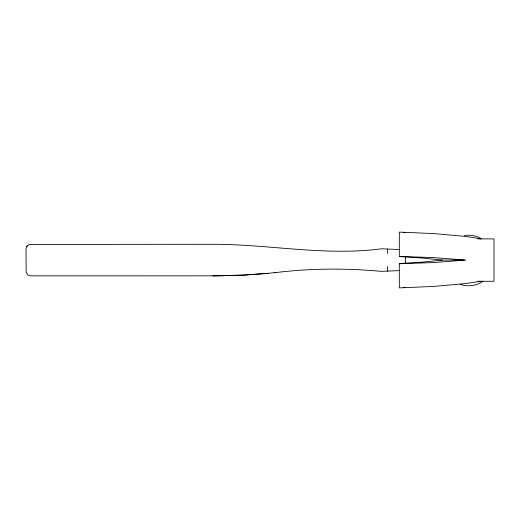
<?xml version="1.0" encoding="UTF-8"?>
<svg xmlns="http://www.w3.org/2000/svg" width="520" height="520" viewBox="0 0 520 520"><rect width="100%" height="100%" fill="white"/><g stroke="black" fill="none" stroke-linecap="round" stroke-linejoin="round"><path stroke-width="0.78" d="M399.692 249.574L381.387 248.8C325.208 256.224 269.347 244.276 213.2 244.283L29.387 244.439L27.339 245.609L26 248.814L26.156 272.526L28.282 275.275L30.57 275.88L219.343 275.847L243.769 275.093L268.106 273.332M26.611 246.552L27.339 245.609M482.924 281.19C476.535 286.007 467.714 287.027 460.239 284.323M479.966 281.275L478.361 281.567A149.91 15.671 0 0 1 463.6 283.731L433.784 286.423L399.315 287.878L399.315 263.582L422.071 262.151L442.455 260.084L464.139 260.084M274.228 272.733L283.329 271.713C315.887 268.275 348.797 268.346 381.387 271.362L399.692 270.589M275.438 272.603L267.774 273.364M464.418 235.547C470.151 234.592 476.112 235.677 481.15 238.563M267.703 273.37L244.172 275.074L212.817 275.88M403.371 287.417L404.95 287.307M477.848 238.888L494 238.888L494 281.275L477.938 281.275M399.315 256.406L433.784 257.621L465.751 260.084L433.784 262.548L399.315 263.764M403.371 232.583L404.95 232.694M442.455 260.084L422.071 258.011L399.315 256.581L399.315 232.122L433.784 233.578L463.6 236.262A149.474 15.626 0 0 1 480.87 238.888M405.561 256.562L405.561 263.647M387.517 249.061L387.517 253.591M387.517 266.572L387.517 271.108"/></g></svg>
